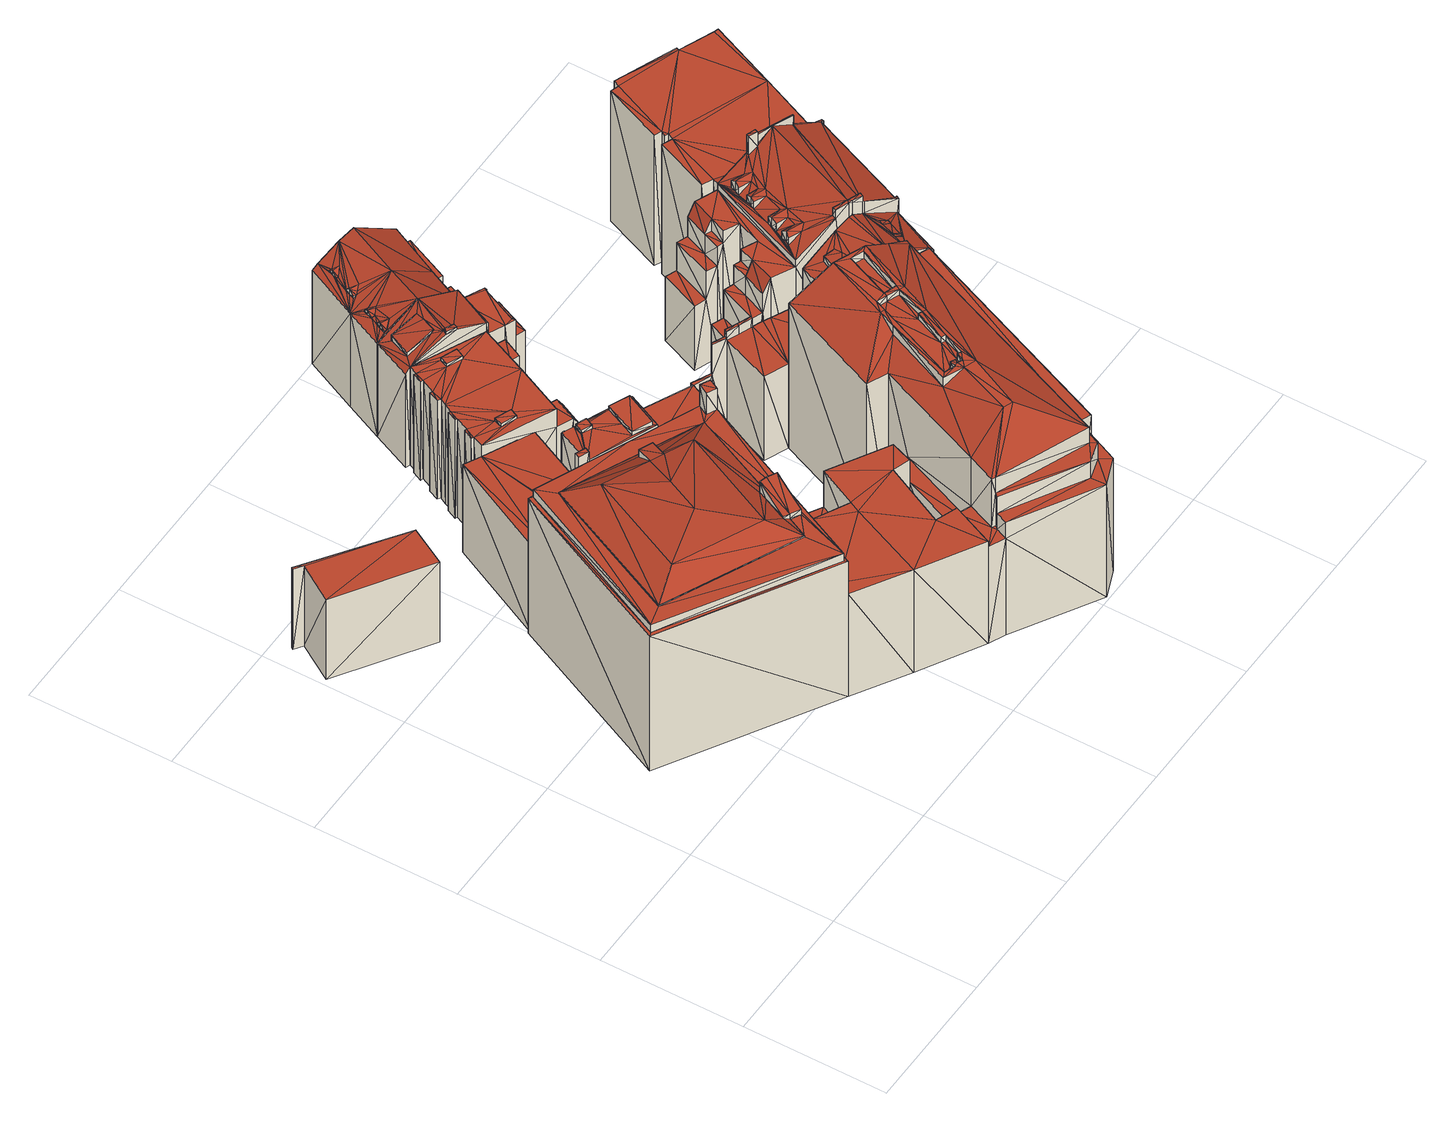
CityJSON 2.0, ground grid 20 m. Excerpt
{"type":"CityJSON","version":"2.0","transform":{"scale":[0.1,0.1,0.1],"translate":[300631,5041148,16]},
"CityObjects":{
"building1":{"type":"Building","geometry":[{"type":"MultiSurface","lod":"2","boundaries":[[[0,1,2]],[[0,2,3]],[[0,3,4]],[[3,5,4]],[[6,7,2]],[[6,2,1]],[[8,1,0]],[[8,6,1]],[[8,0,9]],[[0,4,9]],[[3,2,7]],[[10,3,7]],[[9,4,11]],[[4,5,11]],[[10,11,5]],[[10,5,3]],[[10,9,11]],[[8,7,6]],[[8,9,10]],[[8,10,7]]],"semantics":{"surfaces":[{"type":"GroundSurface"},{"type":"WallSurface"},{"type":"RoofSurface"}],"values":[0,0,0,0,1,1,1,1,1,1,1,1,1,1,1,1,2,2,2,2]}}]},
"building2":{"type":"Building","geometry":[{"type":"MultiSurface","lod":"2","boundaries":[[[12,13,14]],[[15,13,12]],[[12,14,16]],[[17,18,13]],[[13,18,14]],[[19,15,20]],[[16,14,21]],[[15,12,20]],[[22,16,21]],[[23,24,25]],[[24,26,25]],[[27,25,26]],[[27,26,28]],[[29,30,31]],[[29,32,30]],[[30,33,31]],[[34,31,33]],[[34,33,35]],[[36,35,37]],[[37,35,38]],[[36,34,35]],[[39,32,29]],[[39,40,32]],[[41,40,39]],[[42,43,40]],[[41,42,40]],[[42,36,37]],[[41,36,42]],[[44,45,46]],[[46,45,47]],[[35,46,38]],[[35,44,46]],[[48,47,45]],[[48,49,47]],[[50,51,52]],[[53,54,55]],[[53,55,56]],[[53,56,50]],[[56,51,50]],[[57,40,43]],[[57,43,58]],[[57,49,48]],[[57,58,49]],[[59,60,61]],[[59,62,60]],[[63,61,64]],[[64,61,60]],[[65,24,23]],[[66,65,23]],[[12,16,65]],[[66,12,65]],[[62,12,66]],[[62,20,12]],[[67,62,59]],[[19,20,62]],[[67,19,62]],[[68,69,18]],[[18,69,14]],[[70,13,71]],[[70,17,13]],[[70,68,17]],[[17,68,18]],[[22,65,16]],[[72,65,22]],[[72,21,73]],[[72,22,21]],[[73,14,69]],[[73,21,14]],[[71,27,28]],[[64,71,15]],[[64,27,71]],[[15,71,13]],[[67,63,64]],[[19,64,15]],[[67,64,19]],[[57,74,40]],[[32,75,30]],[[74,32,40]],[[74,75,32]],[[30,75,33]],[[33,75,44]],[[35,33,44]],[[74,55,54]],[[57,55,74]],[[57,48,51]],[[57,56,55]],[[57,51,56]],[[51,48,52]],[[52,48,76]],[[76,45,77]],[[76,48,45]],[[74,78,75]],[[74,79,78]],[[41,34,36]],[[29,31,34]],[[39,29,34]],[[41,39,34]],[[44,77,45]],[[44,75,77]],[[75,78,77]],[[72,24,65]],[[72,73,24]],[[73,69,26]],[[24,73,26]],[[68,28,69]],[[70,28,68]],[[70,71,28]],[[28,26,69]],[[54,52,79]],[[74,54,79]],[[52,76,79]],[[54,50,52]],[[53,50,54]],[[78,76,77]],[[79,76,78]],[[63,59,61]],[[67,59,63]],[[27,46,47]],[[49,23,25]],[[27,47,25]],[[49,25,47]],[[58,66,49]],[[64,58,42]],[[66,23,49]],[[62,66,58]],[[64,42,27]],[[58,43,42]],[[37,46,27]],[[37,38,46]],[[42,37,27]],[[64,60,58]],[[62,58,60]]],"semantics":{"surfaces":[{"type":"GroundSurface"},{"type":"WallSurface"},{"type":"RoofSurface"}],"values":[0,0,0,0,0,0,0,0,0,1,1,1,1,1,1,1,1,1,1,1,1,1,1,1,1,1,1,1,1,1,1,1,1,1,1,1,1,1,1,1,1,1,1,1,1,1,1,1,1,1,1,1,1,1,1,1,1,1,1,1,1,1,1,1,1,1,1,1,1,1,1,1,1,1,1,2,2,2,2,2,2,2,2,2,2,2,2,2,2,2,2,2,2,2,2,2,2,2,2,2,2,2,2,2,2,2,2,2,2,2,2,2,2,2,2,2,2,2,2,2,2,2,2,2,2,2,2,2,2,2,2,2]}}]},
"building3":{"type":"Building","geometry":[{"type":"MultiSurface","lod":"2","boundaries":[[[80,81,82]],[[82,22,83]],[[83,22,84]],[[85,12,81]],[[81,16,22]],[[81,22,82]],[[12,16,81]],[[86,87,88]],[[87,89,88]],[[90,91,86]],[[91,87,86]],[[90,92,91]],[[90,93,92]],[[92,93,94]],[[95,16,96]],[[95,22,16]],[[97,98,12]],[[97,12,85]],[[97,81,99]],[[97,85,81]],[[100,94,89]],[[100,89,96]],[[93,89,94]],[[93,88,89]],[[100,96,16]],[[101,94,100]],[[12,100,16]],[[98,100,12]],[[102,101,100]],[[102,100,99]],[[103,102,99]],[[103,99,80]],[[80,99,81]],[[103,82,104]],[[103,80,82]],[[104,83,105]],[[104,82,83]],[[105,83,84]],[[105,84,106]],[[95,106,22]],[[22,106,84]],[[89,95,96]],[[101,92,94]],[[102,92,101]],[[102,91,92]],[[103,104,102]],[[102,104,87]],[[102,87,91]],[[104,89,87]],[[104,95,89]],[[105,106,95]],[[104,105,95]],[[98,99,100]],[[97,99,98]],[[90,86,93]],[[93,86,88]]],"semantics":{"surfaces":[{"type":"GroundSurface"},{"type":"WallSurface"},{"type":"RoofSurface"}],"values":[0,0,0,0,0,0,0,1,1,1,1,1,1,1,1,1,1,1,1,1,1,1,1,1,1,1,1,1,1,1,1,1,1,1,1,1,1,1,1,1,1,2,2,2,2,2,2,2,2,2,2,2,2,2,2,2]}}]},
"building4":{"type":"Building","geometry":[{"type":"MultiSurface","lod":"2","boundaries":[[[107,108,17]],[[108,18,17]],[[109,108,110]],[[111,17,13]],[[107,17,111]],[[112,109,110]],[[113,107,114]],[[115,107,113]],[[110,108,107]],[[116,115,113]],[[116,117,115]],[[115,110,107]],[[118,119,120]],[[118,120,121]],[[122,123,112]],[[112,123,109]],[[122,110,124]],[[122,112,110]],[[125,119,118]],[[116,113,119]],[[125,116,119]],[[119,114,126]],[[119,113,114]],[[127,111,13]],[[127,13,128]],[[129,128,17]],[[17,128,13]],[[126,114,107]],[[126,107,130]],[[121,120,131]],[[120,130,131]],[[131,130,127]],[[130,111,127]],[[130,107,111]],[[132,133,117]],[[117,133,115]],[[125,132,116]],[[116,132,117]],[[133,124,115]],[[115,124,110]],[[129,18,134]],[[129,17,18]],[[135,134,108]],[[108,134,18]],[[123,135,109]],[[109,135,108]],[[127,128,129]],[[131,127,129]],[[121,131,136]],[[136,131,129]],[[135,129,134]],[[136,129,135]],[[124,136,135]],[[122,124,123]],[[133,136,124]],[[133,121,136]],[[125,118,133]],[[133,118,121]],[[123,124,135]],[[125,133,132]],[[119,130,120]],[[119,126,130]]],"semantics":{"surfaces":[{"type":"GroundSurface"},{"type":"WallSurface"},{"type":"RoofSurface"}],"values":[0,0,0,0,0,0,0,0,0,0,0,0,1,1,1,1,1,1,1,1,1,1,1,1,1,1,1,1,1,1,1,1,1,1,1,1,1,1,1,1,1,1,1,1,1,1,2,2,2,2,2,2,2,2,2,2,2,2,2,2,2,2]}}]},
"building5":{"type":"Building","geometry":[{"type":"MultiSurface","lod":"2","boundaries":[[[137,20,138]],[[20,12,138]],[[139,140,141]],[[139,141,142]],[[143,142,144]],[[144,142,141]],[[145,143,144]],[[146,143,145]],[[146,145,139]],[[145,140,139]],[[147,148,20]],[[20,148,12]],[[137,147,20]],[[149,147,137]],[[149,138,150]],[[149,137,138]],[[150,12,148]],[[150,138,12]],[[146,142,143]],[[146,139,142]],[[149,150,140]],[[140,150,148]],[[149,145,147]],[[147,144,148]],[[149,140,145]],[[140,148,141]],[[147,145,144]],[[144,141,148]]],"semantics":{"surfaces":[{"type":"GroundSurface"},{"type":"WallSurface"},{"type":"RoofSurface"}],"values":[0,0,1,1,1,1,1,1,1,1,1,1,1,1,1,1,1,1,2,2,2,2,2,2,2,2,2,2]}}]},
"building6":{"type":"Building","geometry":[{"type":"MultiSurface","lod":"2","boundaries":[[[151,152,153]],[[154,155,156]],[[154,157,158]],[[159,160,161]],[[162,151,160]],[[151,158,152]],[[159,161,163]],[[154,156,157]],[[162,160,159]],[[164,154,158]],[[162,159,165]],[[162,164,151]],[[156,166,167]],[[168,164,162]],[[168,169,164]],[[164,158,151]],[[170,171,155]],[[172,173,170]],[[174,175,172]],[[156,155,166]],[[172,175,173]],[[170,173,176]],[[170,176,171]],[[176,82,177]],[[176,177,171]],[[171,177,178]],[[171,178,179]],[[154,170,155]],[[180,181,182]],[[180,183,181]],[[184,182,181]],[[184,181,185]],[[186,187,188]],[[188,187,189]],[[190,186,191]],[[191,186,188]],[[192,193,194]],[[194,193,195]],[[192,194,196]],[[194,197,196]],[[193,198,195]],[[193,199,198]],[[196,197,199]],[[197,198,199]],[[200,201,180]],[[201,183,180]],[[200,184,201]],[[201,184,185]],[[202,179,203]],[[202,171,179]],[[203,178,204]],[[203,179,178]],[[205,204,177]],[[177,204,178]],[[206,171,202]],[[206,155,171]],[[207,173,175]],[[207,208,173]],[[208,189,176]],[[208,176,173]],[[187,209,189]],[[189,82,176]],[[189,209,82]],[[174,207,175]],[[210,207,174]],[[210,172,211]],[[210,174,172]],[[211,170,212]],[[211,172,170]],[[213,214,169]],[[169,214,164]],[[168,213,169]],[[215,213,168]],[[164,216,154]],[[214,216,164]],[[216,212,154]],[[154,212,170]],[[215,162,191]],[[215,168,162]],[[190,191,217]],[[191,165,217]],[[191,162,165]],[[218,153,219]],[[218,151,153]],[[219,152,220]],[[219,153,152]],[[159,163,221]],[[222,159,221]],[[221,161,223]],[[221,163,161]],[[217,159,222]],[[217,165,159]],[[224,223,160]],[[160,223,161]],[[224,160,151]],[[224,151,218]],[[225,220,158]],[[158,220,152]],[[225,158,157]],[[225,157,226]],[[226,156,227]],[[226,157,156]],[[227,167,228]],[[227,156,167]],[[228,166,229]],[[228,167,166]],[[206,229,166]],[[206,166,155]],[[205,82,209]],[[205,177,82]],[[184,180,182]],[[200,180,184]],[[210,211,207]],[[211,208,207]],[[192,196,193]],[[193,196,199]],[[188,189,212]],[[214,188,216]],[[215,191,214]],[[211,212,208]],[[215,214,213]],[[216,188,212]],[[212,189,208]],[[191,188,214]],[[186,226,201]],[[186,195,226]],[[186,201,187]],[[190,195,186]],[[187,185,209]],[[190,217,194]],[[201,227,183]],[[195,198,225]],[[201,226,227]],[[198,224,218]],[[183,206,202]],[[190,194,195]],[[198,218,225]],[[195,225,226]],[[187,201,185]],[[181,205,209]],[[183,227,206]],[[183,202,205]],[[198,222,224]],[[197,222,198]],[[197,217,222]],[[183,205,181]],[[194,217,197]],[[185,181,209]],[[218,220,225]],[[218,219,220]],[[222,223,224]],[[202,203,204]],[[227,228,229]],[[222,221,223]],[[227,229,206]],[[202,204,205]]],"semantics":{"surfaces":[{"type":"GroundSurface"},{"type":"WallSurface"},{"type":"RoofSurface"}],"values":[0,0,0,0,0,0,0,0,0,0,0,0,0,0,0,0,0,0,0,0,0,0,0,0,0,0,0,0,1,1,1,1,1,1,1,1,1,1,1,1,1,1,1,1,1,1,1,1,1,1,1,1,1,1,1,1,1,1,1,1,1,1,1,1,1,1,1,1,1,1,1,1,1,1,1,1,1,1,1,1,1,1,1,1,1,1,1,1,1,1,1,1,1,1,1,1,1,1,1,1,1,1,1,1,1,1,1,1,1,1,2,2,2,2,2,2,2,2,2,2,2,2,2,2,2,2,2,2,2,2,2,2,2,2,2,2,2,2,2,2,2,2,2,2,2,2,2,2,2,2,2,2,2,2,2,2]}}]},
"building7":{"type":"Building","geometry":[{"type":"MultiSurface","lod":"2","boundaries":[[[175,230,173]],[[173,230,231]],[[232,233,175]],[[233,230,175]],[[234,235,236]],[[235,237,236]],[[238,239,240]],[[241,238,240]],[[242,240,243]],[[242,243,244]],[[243,240,239]],[[245,246,241]],[[245,247,248]],[[245,248,246]],[[246,238,241]],[[236,237,249]],[[236,249,250]],[[249,251,250]],[[252,253,254]],[[234,253,252]],[[234,252,235]],[[255,242,244]],[[245,242,255]],[[245,255,247]],[[253,250,254]],[[254,250,251]],[[256,257,232]],[[232,257,233]],[[232,175,207]],[[256,232,207]],[[258,231,259]],[[258,173,231]],[[207,173,258]],[[207,175,173]],[[259,231,230]],[[259,230,260]],[[257,260,233]],[[233,260,230]],[[234,250,253]],[[234,236,250]],[[256,237,235]],[[256,207,237]],[[256,235,252]],[[237,255,249]],[[237,247,255]],[[247,207,248]],[[237,207,247]],[[256,252,257]],[[258,259,260]],[[258,239,238]],[[243,239,260]],[[258,260,239]],[[246,258,238]],[[207,258,246]],[[257,254,251]],[[251,244,260]],[[257,252,254]],[[249,255,244]],[[257,251,260]],[[249,244,251]],[[244,243,260]],[[248,207,246]],[[245,241,242]],[[242,241,240]]],"semantics":{"surfaces":[{"type":"GroundSurface"},{"type":"WallSurface"},{"type":"RoofSurface"}],"values":[0,0,0,0,1,1,1,1,1,1,1,1,1,1,1,1,1,1,1,1,1,1,1,1,1,1,1,1,1,1,1,1,1,1,1,1,1,1,2,2,2,2,2,2,2,2,2,2,2,2,2,2,2,2,2,2,2,2,2,2,2,2,2,2]}}]},
"building8":{"type":"Building","geometry":[{"type":"MultiSurface","lod":"2","boundaries":[[[261,233,232]],[[137,19,20]],[[261,262,233]],[[262,137,233]],[[262,19,137]],[[149,137,20]],[[149,20,147]],[[263,233,264]],[[263,232,233]],[[264,137,149]],[[264,233,137]],[[265,20,19]],[[265,147,20]],[[266,265,262]],[[262,265,19]],[[267,232,263]],[[267,261,232]],[[261,266,262]],[[267,266,261]],[[267,263,264]],[[267,264,266]],[[266,264,149]],[[149,147,265]],[[266,149,265]]],"semantics":{"surfaces":[{"type":"GroundSurface"},{"type":"WallSurface"},{"type":"RoofSurface"}],"values":[0,0,0,0,0,1,1,1,1,1,1,1,1,1,1,1,1,1,1,2,2,2,2,2]}}]},
"building9":{"type":"Building","geometry":[{"type":"MultiSurface","lod":"2","boundaries":[[[268,165,269]],[[269,165,270]],[[162,165,268]],[[271,162,268]],[[272,273,271]],[[271,168,162]],[[273,168,271]],[[274,275,273]],[[273,275,276]],[[276,277,168]],[[273,276,168]],[[278,279,280]],[[278,280,281]],[[282,283,284]],[[285,283,282]],[[286,287,288]],[[289,287,286]],[[290,291,287]],[[291,288,287]],[[292,289,286]],[[292,286,293]],[[294,295,296]],[[294,297,295]],[[298,279,278]],[[285,282,298]],[[299,300,301]],[[299,301,302]],[[299,302,303]],[[304,305,306]],[[305,303,302]],[[304,303,305]],[[307,304,306]],[[308,300,299]],[[283,281,280]],[[283,280,284]],[[284,280,217]],[[162,217,165]],[[309,284,217]],[[309,217,162]],[[310,311,277]],[[277,311,168]],[[297,309,295]],[[311,295,168]],[[168,295,162]],[[295,309,162]],[[165,312,270]],[[217,312,165]],[[290,310,291]],[[291,310,277]],[[291,277,276]],[[313,314,274]],[[274,314,275]],[[313,273,293]],[[313,274,273]],[[315,293,272]],[[315,292,293]],[[272,293,273]],[[314,291,275]],[[275,291,276]],[[315,271,296]],[[315,272,271]],[[294,296,316]],[[296,271,268]],[[296,268,316]],[[268,269,317]],[[316,268,317]],[[317,269,312]],[[269,270,312]],[[279,217,280]],[[305,302,217]],[[301,317,302]],[[279,305,217]],[[317,217,302]],[[316,300,308]],[[316,307,279]],[[316,308,307]],[[279,306,305]],[[307,306,279]],[[300,317,301]],[[316,317,300]],[[309,282,284]],[[294,282,309]],[[316,298,282]],[[294,316,282]],[[285,298,283]],[[283,298,281]],[[298,278,281]],[[286,288,291]],[[293,286,291]],[[313,293,314]],[[293,291,314]],[[315,289,292]],[[289,296,311]],[[289,311,287]],[[310,287,311]],[[296,295,311]],[[290,287,310]],[[315,296,289]],[[294,309,297]],[[304,299,303]],[[308,299,307]],[[307,299,304]],[[316,279,298]],[[317,312,217]]],"semantics":{"surfaces":[{"type":"GroundSurface"},{"type":"WallSurface"},{"type":"RoofSurface"}],"values":[0,0,0,0,0,0,0,0,0,0,0,1,1,1,1,1,1,1,1,1,1,1,1,1,1,1,1,1,1,1,1,1,1,1,1,1,1,1,1,1,1,1,1,1,1,1,1,1,1,1,1,1,1,1,1,1,1,1,1,1,1,1,1,1,1,1,1,1,2,2,2,2,2,2,2,2,2,2,2,2,2,2,2,2,2,2,2,2,2,2,2,2,2,2,2,2,2,2,2,2,2,2,2,2]}}]},
"building10":{"type":"Building","geometry":[{"type":"MultiSurface","lod":"2","boundaries":[[[318,319,320]],[[321,117,116]],[[318,322,112]],[[318,112,117]],[[318,320,322]],[[112,322,109]],[[318,321,323]],[[318,117,321]],[[324,323,325]],[[326,324,325]],[[327,328,318]],[[325,323,329]],[[327,323,324]],[[327,318,323]],[[330,324,331]],[[330,327,324]],[[332,326,333]],[[333,334,335]],[[333,336,334]],[[326,325,333]],[[333,325,336]],[[337,338,339]],[[339,338,340]],[[341,342,343]],[[341,344,342]],[[345,346,347]],[[347,348,349]],[[346,350,347]],[[347,350,348]],[[351,346,345]],[[352,353,354]],[[354,353,355]],[[356,357,358]],[[356,359,357]],[[358,357,360]],[[358,360,361]],[[362,363,364]],[[362,365,363]],[[366,365,362]],[[367,368,369]],[[369,368,370]],[[371,369,372]],[[371,367,369]],[[373,364,363]],[[374,375,323]],[[323,375,329]],[[336,329,375]],[[336,325,329]],[[376,377,318]],[[318,377,319]],[[377,378,319]],[[319,378,320]],[[379,380,376]],[[379,376,328]],[[376,380,381]],[[328,376,318]],[[330,379,327]],[[327,379,328]],[[332,382,331]],[[382,351,331]],[[331,351,345]],[[332,331,326]],[[326,331,324]],[[343,342,383]],[[342,112,109]],[[342,109,383]],[[384,117,385]],[[384,116,117]],[[385,112,342]],[[385,117,112]],[[386,383,109]],[[386,109,322]],[[378,387,386]],[[378,386,320]],[[320,386,322]],[[388,116,384]],[[388,321,116]],[[389,341,350]],[[341,348,350]],[[388,341,389]],[[388,344,341]],[[374,323,388]],[[323,321,388]],[[374,388,389]],[[390,391,392]],[[392,391,393]],[[390,394,395]],[[390,392,394]],[[396,370,368]],[[396,397,370]],[[395,394,397]],[[395,397,396]],[[352,359,356]],[[352,354,359]],[[361,393,391]],[[361,360,393]],[[398,355,353]],[[398,399,355]],[[400,399,398]],[[401,400,398]],[[402,400,401]],[[403,402,401]],[[337,404,405]],[[337,339,404]],[[405,406,407]],[[405,404,406]],[[338,407,340]],[[340,407,406]],[[408,371,372]],[[408,372,409]],[[403,408,409]],[[403,409,402]],[[381,410,411]],[[380,410,381]],[[410,412,411]],[[411,412,413]],[[414,386,387]],[[415,414,387]],[[347,415,416]],[[347,349,415]],[[349,414,415]],[[412,416,415]],[[412,415,413]],[[332,333,382]],[[382,333,417]],[[333,335,417]],[[382,418,419]],[[382,417,418]],[[382,419,351]],[[351,419,420]],[[335,334,338]],[[367,362,368]],[[362,364,368]],[[396,368,364]],[[401,353,352]],[[391,396,373]],[[391,395,396]],[[373,421,420]],[[419,373,420]],[[401,398,353]],[[390,395,391]],[[418,352,419]],[[356,361,419]],[[418,401,352]],[[352,356,419]],[[361,391,373]],[[356,358,361]],[[419,361,373]],[[373,396,364]],[[403,401,418]],[[334,371,407]],[[338,334,407]],[[407,371,408]],[[403,407,408]],[[335,337,405]],[[405,407,403]],[[417,405,403]],[[335,338,337]],[[335,405,417]],[[417,403,418]],[[367,366,362]],[[371,366,367]],[[334,366,371]],[[331,345,380]],[[412,347,416]],[[380,345,410]],[[330,331,380]],[[330,380,379]],[[345,347,412]],[[410,345,412]],[[385,342,344]],[[388,384,385]],[[388,385,344]],[[348,343,383]],[[414,348,383]],[[341,343,348]],[[349,348,414]],[[414,383,386]],[[420,421,346]],[[351,420,346]],[[421,350,346]],[[421,389,350]],[[363,389,421]],[[363,374,389]],[[365,374,363]],[[373,363,421]],[[369,370,355]],[[409,372,369]],[[409,369,399]],[[394,370,397]],[[357,392,360]],[[360,392,393]],[[402,409,399]],[[357,394,392]],[[355,394,357]],[[402,399,400]],[[354,357,359]],[[354,355,357]],[[355,370,394]],[[399,369,355]],[[340,406,404]],[[339,340,404]],[[334,336,366]],[[366,336,375]],[[365,375,374]],[[366,375,365]],[[413,415,387]],[[411,413,378]],[[378,413,387]],[[376,381,411]],[[376,411,377]],[[377,411,378]]],"semantics":{"surfaces":[{"type":"GroundSurface"},{"type":"WallSurface"},{"type":"RoofSurface"}],"values":[0,0,0,0,0,0,0,0,0,0,0,0,0,0,1,1,1,1,1,1,1,1,1,1,1,1,1,1,1,1,1,1,1,1,1,1,1,1,1,1,1,1,1,1,1,1,1,1,1,1,1,1,1,1,1,1,1,1,1,1,1,1,1,1,1,1,1,1,1,1,1,1,1,1,1,1,1,1,1,1,1,1,1,1,1,1,1,1,1,1,1,1,1,1,1,1,1,1,1,1,1,1,1,1,1,1,1,1,1,1,1,1,1,1,1,1,1,1,1,1,1,1,1,2,2,2,2,2,2,2,2,2,2,2,2,2,2,2,2,2,2,2,2,2,2,2,2,2,2,2,2,2,2,2,2,2,2,2,2,2,2,2,2,2,2,2,2,2,2,2,2,2,2,2,2,2,2,2,2,2,2,2,2,2,2,2,2,2,2,2,2,2,2,2,2,2,2,2,2,2,2,2,2,2,2,2,2,2,2,2,2,2]}}]},
"building11":{"type":"Building","geometry":[{"type":"MultiSurface","lod":"2","boundaries":[[[422,423,424]],[[425,423,422]],[[268,269,423]],[[426,427,425]],[[428,268,423]],[[426,429,427]],[[427,423,425]],[[427,428,423]],[[428,430,268]],[[431,432,430]],[[430,271,268]],[[430,432,271]],[[433,434,435]],[[434,436,435]],[[437,438,434]],[[437,434,433]],[[439,435,436]],[[440,438,437]],[[441,442,443]],[[444,445,446]],[[447,444,446]],[[442,446,443]],[[443,446,445]],[[448,449,450]],[[451,452,453]],[[453,452,454]],[[455,451,456]],[[456,451,453]],[[457,458,459]],[[458,460,459]],[[461,459,460]],[[462,458,457]],[[462,463,464]],[[462,464,458]],[[465,466,462]],[[466,463,462]],[[467,468,469]],[[470,471,472]],[[470,472,473]],[[473,472,468]],[[472,469,468]],[[474,475,470]],[[475,471,470]],[[450,449,444]],[[450,444,447]],[[452,296,454]],[[476,454,432]],[[432,454,271]],[[454,296,271]],[[296,316,268]],[[296,268,271]],[[316,317,268]],[[268,317,269]],[[477,478,429]],[[429,478,427]],[[426,477,429]],[[479,477,426]],[[478,480,427]],[[427,480,428]],[[480,481,428]],[[428,481,430]],[[482,476,431]],[[431,476,432]],[[482,430,481]],[[482,431,430]],[[456,425,483]],[[455,456,483]],[[455,483,484]],[[426,425,456]],[[479,426,456]],[[485,422,486]],[[422,424,486]],[[425,422,485]],[[483,425,485]],[[486,424,487]],[[424,423,487]],[[487,423,269]],[[487,269,317]],[[433,435,439]],[[488,433,439]],[[489,440,437]],[[489,437,433]],[[488,489,433]],[[442,447,446]],[[441,447,442]],[[490,447,441]],[[490,448,447]],[[448,450,447]],[[451,296,452]],[[296,491,316]],[[455,484,451]],[[451,484,491]],[[451,491,296]],[[482,481,476]],[[478,453,480]],[[481,454,476]],[[481,453,454]],[[456,453,478]],[[480,453,481]],[[479,478,477]],[[479,456,478]],[[484,483,491]],[[485,486,487]],[[491,461,487]],[[458,487,460]],[[464,487,458]],[[483,466,465]],[[483,465,492]],[[491,492,493]],[[483,492,491]],[[491,493,461]],[[461,460,487]],[[491,487,474]],[[491,474,494]],[[474,487,475]],[[491,495,316]],[[316,495,496]],[[491,494,495]],[[316,496,490]],[[487,317,469]],[[316,441,443]],[[316,443,317]],[[496,467,490]],[[469,317,449]],[[490,467,448]],[[444,317,445]],[[472,487,469]],[[449,317,444]],[[471,487,472]],[[467,469,449]],[[467,449,448]],[[475,487,471]],[[443,445,317]],[[316,490,441]],[[483,485,489]],[[485,487,434]],[[483,489,488]],[[436,487,463]],[[483,488,466]],[[488,439,466]],[[434,487,436]],[[439,436,466]],[[485,438,440]],[[485,440,489]],[[485,434,438]],[[463,487,464]],[[436,463,466]],[[493,457,461]],[[461,457,459]],[[492,457,493]],[[465,462,457]],[[492,465,457]],[[467,473,468]],[[496,473,467]],[[495,473,496]],[[495,494,473]],[[494,474,470]],[[494,470,473]]],"semantics":{"surfaces":[{"type":"GroundSurface"},{"type":"WallSurface"},{"type":"RoofSurface"}],"values":[0,0,0,0,0,0,0,0,0,0,0,0,1,1,1,1,1,1,1,1,1,1,1,1,1,1,1,1,1,1,1,1,1,1,1,1,1,1,1,1,1,1,1,1,1,1,1,1,1,1,1,1,1,1,1,1,1,1,1,1,1,1,1,1,1,1,1,1,1,1,1,1,1,1,1,1,1,1,2,2,2,2,2,2,2,2,2,2,2,2,2,2,2,2,2,2,2,2,2,2,2,2,2,2,2,2,2,2,2,2,2,2,2,2,2,2,2,2,2,2,2,2,2,2,2,2,2,2,2,2,2,2,2,2,2,2,2,2,2,2,2,2,2,2,2,2,2,2,2,2,2,2,2,2,2,2,2,2]}}]},
"building12":{"type":"Building","geometry":[{"type":"MultiSurface","lod":"2","boundaries":[[[497,498,499]],[[499,500,501]],[[502,503,498]],[[500,261,501]],[[504,503,502]],[[498,500,499]],[[504,505,503]],[[502,498,497]],[[506,261,507]],[[506,501,261]],[[508,261,500]],[[508,507,261]],[[509,508,498]],[[498,508,500]],[[509,510,508]],[[511,503,505]],[[511,512,503]],[[512,509,503]],[[503,509,498]],[[512,513,509]],[[514,501,506]],[[514,499,501]],[[515,514,516]],[[497,499,514]],[[515,497,514]],[[517,502,518]],[[517,504,502]],[[518,515,519]],[[502,497,515]],[[518,502,515]],[[517,511,505]],[[517,505,504]],[[515,509,513]],[[519,515,513]],[[516,508,510]],[[516,514,508]],[[514,506,508]],[[508,506,507]],[[515,516,509]],[[509,516,510]],[[517,518,512]],[[517,512,511]],[[518,513,512]],[[518,519,513]]],"semantics":{"surfaces":[{"type":"GroundSurface"},{"type":"WallSurface"},{"type":"RoofSurface"}],"values":[0,0,0,0,0,0,0,0,1,1,1,1,1,1,1,1,1,1,1,1,1,1,1,1,1,1,1,1,1,1,1,1,1,1,1,1,2,2,2,2,2,2,2,2]}}]},
"building13":{"type":"Building","geometry":[{"type":"MultiSurface","lod":"2","boundaries":[[[520,521,327]],[[520,327,326]],[[505,325,522]],[[326,325,523]],[[505,522,498]],[[524,325,505]],[[525,325,524]],[[523,325,525]],[[326,523,526]],[[527,326,526]],[[520,326,527]],[[528,520,527]],[[327,324,326]],[[529,530,528]],[[530,520,528]],[[531,532,533]],[[534,533,535]],[[534,531,533]],[[534,536,537]],[[534,535,536]],[[537,536,532]],[[538,539,540]],[[538,541,539]],[[542,539,543]],[[542,540,539]],[[544,543,545]],[[544,542,543]],[[544,541,538]],[[544,545,541]],[[529,546,530]],[[547,546,529]],[[547,528,548]],[[547,529,528]],[[548,549,550]],[[548,527,549]],[[548,528,527]],[[549,551,552]],[[549,526,551]],[[549,527,526]],[[553,505,554]],[[505,498,554]],[[555,505,553]],[[555,524,505]],[[556,524,555]],[[556,525,524]],[[557,525,556]],[[557,523,525]],[[551,558,559]],[[558,523,557]],[[551,526,558]],[[526,523,558]],[[559,558,560]],[[546,549,561]],[[530,561,520]],[[546,561,530]],[[546,550,549]],[[562,327,521]],[[562,330,327]],[[520,562,521]],[[561,562,520]],[[563,326,564]],[[326,324,564]],[[330,324,327]],[[330,564,324]],[[565,566,567]],[[567,568,569]],[[565,567,569]],[[570,566,565]],[[571,569,572]],[[572,569,568]],[[573,569,571]],[[574,575,325]],[[325,575,522]],[[563,576,577]],[[326,578,325]],[[577,579,578]],[[563,578,326]],[[578,574,325]],[[563,577,578]],[[554,498,522]],[[554,522,575]],[[560,558,578]],[[560,578,579]],[[534,532,531]],[[534,537,532]],[[542,538,540]],[[544,538,542]],[[547,548,546]],[[546,548,550]],[[561,330,562]],[[561,563,330]],[[549,576,563]],[[549,552,576]],[[561,549,535]],[[561,533,545]],[[549,563,539]],[[543,539,563]],[[532,549,541]],[[533,532,541]],[[533,541,545]],[[535,549,536]],[[561,535,533]],[[561,545,543]],[[536,549,532]],[[549,539,541]],[[561,543,563]],[[330,563,564]],[[552,551,576]],[[570,565,580]],[[580,565,569]],[[581,569,573]],[[580,569,581]],[[551,559,576]],[[559,581,576]],[[576,573,577]],[[573,571,577]],[[576,581,573]],[[559,570,580]],[[559,580,581]],[[559,566,570]],[[559,560,566]],[[566,560,567]],[[571,572,577]],[[578,556,574]],[[553,575,574]],[[553,554,575]],[[555,553,574]],[[558,557,578]],[[557,556,578]],[[556,555,574]],[[577,568,579]],[[567,560,579]],[[567,579,568]],[[577,572,568]]],"semantics":{"surfaces":[{"type":"GroundSurface"},{"type":"WallSurface"},{"type":"RoofSurface"}],"values":[0,0,0,0,0,0,0,0,0,0,0,0,0,0,0,1,1,1,1,1,1,1,1,1,1,1,1,1,1,1,1,1,1,1,1,1,1,1,1,1,1,1,1,1,1,1,1,1,1,1,1,1,1,1,1,1,1,1,1,1,1,1,1,1,1,1,1,1,1,1,1,1,1,1,1,1,1,1,1,1,1,1,1,2,2,2,2,2,2,2,2,2,2,2,2,2,2,2,2,2,2,2,2,2,2,2,2,2,2,2,2,2,2,2,2,2,2,2,2,2,2,2,2,2,2,2,2,2,2,2,2,2,2,2]}}]},
"building14":{"type":"Building","geometry":[{"type":"MultiSurface","lod":"2","boundaries":[[[582,583,584]],[[585,586,587]],[[585,587,588]],[[589,590,585]],[[589,591,590]],[[583,591,592]],[[582,527,583]],[[593,594,582]],[[582,528,527]],[[592,591,589]],[[526,523,595]],[[583,527,596]],[[593,582,584]],[[583,526,595]],[[583,596,526]],[[583,595,591]],[[595,523,525]],[[595,525,597]],[[585,590,586]],[[597,525,524]],[[597,524,598]],[[598,524,504]],[[598,504,599]],[[524,505,504]],[[599,504,502]],[[548,550,527]],[[548,527,528]],[[600,601,602]],[[601,603,602]],[[600,602,550]],[[550,602,596]],[[550,596,527]],[[602,526,596]],[[602,603,526]],[[604,605,606]],[[525,606,524]],[[604,606,525]],[[606,505,524]],[[606,511,505]],[[607,604,523]],[[523,604,525]],[[608,609,607]],[[603,610,608]],[[526,608,607]],[[603,608,526]],[[526,607,523]],[[611,600,612]],[[612,600,550]],[[611,612,613]],[[614,608,610]],[[615,614,610]],[[613,614,615]],[[616,617,511]],[[617,505,511]],[[616,618,617]],[[617,504,505]],[[619,618,616]],[[618,599,620]],[[598,599,618]],[[619,598,618]],[[621,622,623]],[[595,597,622]],[[621,595,622]],[[622,619,624]],[[597,598,619]],[[622,597,619]],[[620,599,502]],[[620,502,625]],[[617,625,504]],[[504,625,502]],[[626,627,628]],[[628,606,605]],[[628,629,606]],[[619,629,628]],[[624,619,628]],[[630,631,632]],[[630,633,631]],[[632,631,634]],[[631,635,634]],[[636,637,638]],[[637,639,638]],[[640,636,638]],[[641,636,640]],[[641,642,636]],[[643,638,639]],[[644,633,630]],[[645,634,635]],[[646,642,641]],[[647,648,649]],[[649,648,650]],[[648,651,650]],[[647,652,648]],[[653,654,655]],[[653,655,656]],[[657,658,659]],[[660,661,662]],[[662,663,664]],[[662,661,663]],[[664,663,658]],[[663,659,658]],[[665,666,667]],[[668,669,670]],[[670,671,672]],[[670,669,671]],[[672,671,666]],[[671,667,666]],[[673,674,675]],[[673,676,674]],[[677,678,679]],[[679,678,680]],[[678,681,682]],[[678,682,680]],[[681,683,684]],[[685,675,686]],[[686,675,674]],[[687,683,688]],[[683,685,686]],[[683,686,684]],[[687,685,683]],[[689,607,609]],[[689,690,607]],[[691,692,693]],[[691,693,694]],[[653,649,654]],[[623,622,626]],[[622,627,626]],[[695,652,647]],[[589,585,652]],[[695,589,652]],[[690,589,695]],[[690,592,589]],[[687,688,673]],[[688,676,673]],[[696,676,688]],[[696,583,676]],[[676,690,689]],[[583,592,690]],[[583,690,676]],[[697,584,698]],[[697,593,584]],[[679,583,696]],[[677,679,696]],[[698,583,679]],[[698,584,583]],[[652,692,691]],[[692,588,699]],[[585,588,692]],[[652,585,692]],[[700,591,595]],[[700,595,621]],[[700,656,655]],[[700,655,591]],[[591,655,590]],[[651,693,586]],[[586,693,587]],[[651,694,693]],[[693,701,587]],[[655,650,651]],[[590,651,586]],[[655,651,590]],[[702,582,594]],[[702,703,582]],[[593,702,594]],[[697,702,593]],[[703,548,582]],[[582,548,528]],[[699,588,701]],[[588,587,701]],[[611,613,601]],[[601,613,603]],[[611,601,600]],[[613,610,603]],[[613,615,610]],[[629,511,606]],[[629,616,511]],[[619,616,629]],[[626,605,604]],[[626,628,605]],[[618,620,625]],[[618,625,617]],[[704,640,643]],[[643,640,638]],[[646,641,640]],[[704,646,640]],[[645,632,634]],[[705,632,645]],[[705,644,632]],[[644,630,632]],[[657,664,658]],[[706,664,657]],[[660,662,664]],[[706,660,664]],[[665,672,666]],[[707,672,665]],[[668,670,672]],[[707,668,672]],[[703,698,679]],[[697,698,703]],[[697,703,702]],[[703,550,548]],[[703,680,550]],[[680,682,550]],[[703,679,680]],[[682,613,612]],[[682,612,550]],[[682,681,613]],[[685,673,675]],[[687,673,685]],[[681,688,683]],[[696,688,681]],[[677,696,681]],[[677,681,678]],[[695,649,653]],[[695,647,649]],[[692,701,693]],[[692,699,701]],[[648,691,694]],[[652,691,648]],[[648,694,651]],[[655,649,650]],[[654,649,655]],[[622,624,627]],[[627,624,628]],[[607,626,604]],[[621,623,626]],[[700,653,656]],[[690,621,607]],[[690,700,621]],[[690,695,653]],[[690,653,700]],[[621,626,607]],[[681,704,613]],[[681,707,704]],[[608,645,609]],[[689,609,642]],[[681,686,707]],[[613,704,614]],[[676,689,660]],[[614,704,705]],[[686,706,707]],[[646,667,642]],[[665,667,646]],[[645,635,609]],[[614,705,645]],[[660,689,661]],[[657,659,669]],[[686,674,706]],[[643,639,644]],[[657,669,668]],[[644,639,633]],[[674,660,706]],[[689,642,667]],[[707,665,704]],[[704,643,705]],[[614,645,608]],[[665,646,704]],[[706,668,707]],[[643,644,705]],[[706,657,668]],[[639,609,633]],[[676,660,674]],[[689,669,659]],[[661,689,663]],[[689,671,669]],[[636,609,637]],[[689,667,671]],[[689,659,663]],[[642,609,636]],[[631,609,635]],[[633,609,631]],[[681,684,686]],[[637,609,639]]],"semantics":{"surfaces":[{"type":"GroundSurface"},{"type":"WallSurface"},{"type":"RoofSurface"}],"values":[0,0,0,0,0,0,0,0,0,0,0,0,0,0,0,0,0,0,0,0,0,0,0,0,0,1,1,1,1,1,1,1,1,1,1,1,1,1,1,1,1,1,1,1,1,1,1,1,1,1,1,1,1,1,1,1,1,1,1,1,1,1,1,1,1,1,1,1,1,1,1,1,1,1,1,1,1,1,1,1,1,1,1,1,1,1,1,1,1,1,1,1,1,1,1,1,1,1,1,1,1,1,1,1,1,1,1,1,1,1,1,1,1,1,1,1,1,1,1,1,1,1,1,1,1,1,1,1,1,1,1,1,1,1,1,1,1,1,1,1,1,1,1,1,1,1,1,1,1,1,1,1,1,1,1,1,1,1,1,1,1,1,1,1,1,1,1,1,2,2,2,2,2,2,2,2,2,2,2,2,2,2,2,2,2,2,2,2,2,2,2,2,2,2,2,2,2,2,2,2,2,2,2,2,2,2,2,2,2,2,2,2,2,2,2,2,2,2,2,2,2,2,2,2,2,2,2,2,2,2,2,2,2,2,2,2,2,2,2,2,2,2,2,2,2,2,2,2,2,2,2,2,2,2,2,2,2,2,2,2,2,2,2,2,2,2,2,2,2,2,2,2]}}]},
"building15":{"type":"Building","geometry":[{"type":"MultiSurface","lod":"2","boundaries":[[[708,709,710]],[[711,710,712]],[[709,713,710]],[[714,715,709]],[[708,716,717]],[[708,710,716]],[[718,708,717]],[[716,710,711]],[[719,714,708]],[[714,709,708]],[[720,714,719]],[[715,721,722]],[[715,723,721]],[[714,584,583]],[[714,583,715]],[[583,592,723]],[[583,723,715]],[[724,723,592]],[[724,592,689]],[[718,725,708]],[[726,725,718]],[[726,717,727]],[[726,718,717]],[[728,708,725]],[[728,719,708]],[[729,719,728]],[[729,720,719]],[[720,730,714]],[[729,730,720]],[[714,731,584]],[[730,731,714]],[[731,583,584]],[[731,732,583]],[[583,733,592]],[[733,689,592]],[[732,733,583]],[[734,709,735]],[[709,715,735]],[[735,722,736]],[[735,715,722]],[[736,721,737]],[[736,722,721]],[[724,737,723]],[[723,737,721]],[[727,717,716]],[[727,716,738]],[[739,711,712]],[[739,712,740]],[[741,740,710]],[[710,740,712]],[[738,711,739]],[[738,716,711]],[[741,710,742]],[[710,713,742]],[[734,742,709]],[[709,742,713]],[[733,724,689]],[[730,732,731]],[[735,736,737]],[[735,737,724]],[[733,735,724]],[[732,735,733]],[[730,735,732]],[[730,734,735]],[[739,740,741]],[[725,738,741]],[[738,739,741]],[[734,741,742]],[[730,725,734]],[[725,727,738]],[[729,728,730]],[[728,725,730]],[[726,727,725]],[[725,741,734]]],"semantics":{"surfaces":[{"type":"GroundSurface"},{"type":"WallSurface"},{"type":"RoofSurface"}],"values":[0,0,0,0,0,0,0,0,0,0,0,0,0,0,0,0,0,1,1,1,1,1,1,1,1,1,1,1,1,1,1,1,1,1,1,1,1,1,1,1,1,1,1,1,1,1,1,1,1,1,1,1,1,1,1,1,2,2,2,2,2,2,2,2,2,2,2,2,2,2,2,2,2,2]}}]}
},
"vertices":[
[160,685,3],[132,634,3],[9,715,3],[41,766,3],[31,777,3],[29,775,3],[132,634,143],[9,715,143],[160,685,143],[31,777,143],[41,766,143],[29,775,143],
[326,491,9],[317,197,9],[84,310,9],[425,430,9],[210,542,9],[320,195,9],[311,175,9],[432,444,9],[419,451,9],[195,550,9],[211,544,9],[200,546,258],[200,546,245],[90,312,258],[90,312,245],[309,180,258],[309,180,245],[334,313,284],[329,302,265],[313,267,268],[334,313,265],[313,267,265],[321,263,268],[321,263,260],[335,256,267],[335,256,258],[321,263,258],[343,310,285],[343,310,260],[356,303,285],[356,303,258],[343,310,258],[307,233,260],[120,320,260],[307,233,258],[120,320,258],[211,517,260],[211,517,258],[305,464,279],[305,464,266],[295,442,281],[323,456,279],[313,434,281],[315,440,277],[323,456,266],[398,431,260],[398,431,258],[419,451,295],[411,437,258],[411,437,295],[419,451,258],[425,430,295],[425,430,258],[210,542,245],[326,491,258],[432,444,295],[311,175,245],[84,310,245],[320,195,245],[317,197,245],[211,544,245],[195,550,245],[352,416,281],[287,277,281],[232,471,281],[168,332,281],[251,352,291],[272,399,291],
[356,642,9],[309,542,9],[287,673,9],[264,685,9],[198,549,9],[342,528,9],[263,527,274],[263,527,160],[260,520,274],[260,520,160],[277,521,274],[269,524,160],[277,521,160],[274,514,274],[274,514,160],[211,544,162],[210,542,162],[342,528,88],[326,491,88],[309,542,88],[292,506,88],[292,506,159],[309,542,159],[356,642,159],[287,673,162],[264,685,162],[198,549,162],
[391,277,9],[385,130,9],[471,80,9],[467,151,9],[362,294,9],[497,140,9],[463,305,9],[419,331,9],[508,236,9],[543,258,9],[532,228,9],[463,305,188],[463,305,125],[437,251,125],[437,251,188],[497,140,188],[471,80,188],[467,151,188],[543,258,188],[419,331,125],[362,294,184],[317,197,188],[320,195,188],[391,277,125],[391,277,186],[532,228,188],[508,236,188],[311,175,188],[385,130,188],[430,236,188],
[440,497,9],[348,540,9],[373,493,114],[373,493,106],[369,484,106],[369,484,114],[387,476,114],[387,476,106],[391,485,106],[391,485,114],[419,451,106],[326,491,106],[440,497,106],[348,540,106],
[330,768,9],[320,756,9],[326,770,9],[427,694,9],[308,720,9],[314,733,9],[319,744,9],[324,753,9],[344,800,9],[339,787,9],[335,788,9],[445,766,9],[341,802,9],[444,732,9],[349,812,9],[305,721,9],[311,735,9],[470,755,9],[457,727,9],[411,657,9],[300,702,9],[421,652,9],[406,619,9],[429,649,9],[414,616,9],[384,629,9],[293,688,9],[290,689,9],[297,703,9],[329,681,186],[325,669,181],[325,669,186],[329,681,181],[346,661,186],[346,661,181],[416,699,181],[384,629,181],[416,699,150],[384,629,150],[445,766,181],[445,766,150],[399,778,186],[393,766,186],[399,778,181],[393,766,181],[377,787,186],[377,787,181],[372,775,181],[372,775,186],[351,672,186],[351,672,181],[300,702,181],[297,703,181],[290,689,181],[293,688,181],[308,720,181],[414,616,136],[406,619,150],[287,673,181],[429,649,136],[421,652,150],[411,657,150],[457,727,150],[444,732,150],[470,755,150],[427,694,150],[349,812,181],[330,768,181],[326,770,181],[320,756,181],[341,802,181],[344,800,181],[335,788,181],[339,787,181],[324,753,181],[319,744,181],[314,733,181],[311,735,181],[305,721,181],
[368,576,9],[390,626,9],[484,586,9],[461,536,9],[478,586,143],[478,586,136],[451,598,143],[451,598,136],[406,616,136],[401,605,136],[401,605,142],[406,616,142],[415,599,142],[402,605,136],[415,599,136],[420,610,142],[412,614,136],[420,610,136],[417,612,136],[440,573,136],[431,553,143],[431,553,136],[458,542,136],[457,541,143],[457,541,136],[419,608,136],[484,586,136],[461,536,136],[406,619,136],[390,626,136],[368,576,136],
[561,549,9],[499,414,9],[484,586,106],[461,536,106],[432,444,106],[499,414,106],[561,549,106],
[422,847,9],[367,869,9],[343,814,9],[474,824,9],[508,808,9],[507,804,9],[524,798,9],[502,747,9],[485,754,9],[484,749,9],[397,795,213],[397,795,209],[394,790,209],[394,790,213],[410,789,208],[408,784,213],[408,784,208],[410,789,213],[506,805,141],[483,754,175],[483,754,141],[506,805,175],[485,754,175],[485,754,141],[507,804,175],[507,804,141],[474,824,193],[448,765,175],[474,824,175],[448,765,194],[399,794,213],[374,854,189],[374,854,179],[374,853,179],[360,823,183],[360,823,189],[395,808,206],[391,809,202],[395,808,205],[403,827,206],[407,839,205],[445,766,196],[484,749,175],[470,755,175],[343,814,172],[524,798,141],[502,747,141],[508,808,175],[422,847,213],[367,869,172],
[669,63,9],[649,17,9],[609,1,9],[565,252,9],[494,70,9],[579,288,9],[769,378,9],[611,447,9],[771,383,9],[796,367,9],[671,62,9],[551,300,9],[796,367,235],[769,378,235],[771,383,262],[746,392,275],[672,423,292],[715,405,292],[611,447,262],[706,402,292],[688,409,292],[706,402,280],[688,409,280],[516,132,178],[497,140,149],[497,140,178],[516,132,149],[632,40,235],[505,91,262],[505,91,235],[500,93,178],[505,91,178],[500,93,262],[632,40,262],[644,248,292],[638,251,292],[644,248,282],[638,251,282],[632,218,292],[626,221,282],[626,221,292],[632,218,282],[621,210,282],[621,210,292],[624,309,292],[584,214,276],[584,214,292],[624,309,276],[634,333,292],[640,331,292],[593,218,292],[640,331,282],[593,218,282],[646,346,292],[646,346,282],[612,202,292],[579,288,262],[551,300,262],[669,63,206],[649,17,206],[609,1,206],[671,62,235],[654,69,235],[654,69,206],[769,378,262],[471,80,178],[543,258,149],[532,228,149],[494,70,178],[494,70,206],[565,252,149],[516,132,262],[617,218,292],[614,213,292],[617,218,282],[614,213,282],[611,221,282],[611,221,292],[608,212,292],[608,212,282],[656,294,292],[656,294,282],[661,292,282],[661,292,292],[677,334,282],[677,334,292],[680,340,280],[680,340,292],[662,346,280],[662,346,292],[660,341,292],[660,341,282],[638,32,235],[638,32,206],[608,23,235],[608,23,206],[501,86,178],[501,86,206],[501,86,235],[684,331,292],[666,289,292],[629,196,292],[595,124,292],[583,129,292],
[433,994,9],[391,922,9],[425,997,9],[460,982,9],[553,940,9],[512,883,9],[507,873,9],[525,877,9],[504,865,9],[516,860,9],[496,814,9],[425,968,188],[425,968,181],[422,961,183],[422,961,181],[428,975,182],[428,975,181],[424,960,183],[430,974,183],[395,870,189],[383,866,183],[383,866,182],[383,875,180],[380,868,180],[380,868,183],[383,875,189],[390,880,183],[386,882,180],[386,882,183],[501,876,170],[476,822,170],[501,876,140],[476,822,140],[534,948,173],[534,948,140],[410,935,189],[410,935,180],[407,928,183],[407,928,180],[411,926,183],[412,941,183],[412,941,180],[412,940,180],[416,940,183],[413,941,181],[395,890,183],[391,892,182],[391,892,180],[396,906,182],[396,906,180],[394,900,180],[394,900,187],[401,904,183],[398,905,181],[496,814,140],[525,877,140],[512,883,140],[553,940,140],[507,873,140],[504,865,140],[516,860,140],[460,982,200],[480,973,211],[433,994,179],[425,997,172],[391,922,172],[435,965,189],[431,973,183],[396,870,189],[446,899,210],[422,930,189],[416,928,185],[401,903,183],[405,894,188],[403,894,187],
[607,534,9],[605,530,9],[589,542,9],[587,539,9],[563,554,9],[623,527,9],[621,523,9],[641,519,9],[639,516,9],[563,554,105],[561,549,105],[587,539,105],[605,530,158],[587,539,158],[639,516,170],[621,523,170],[605,530,170],[589,542,105],[607,534,158],[589,542,158],[641,519,170],[623,527,170],[607,534,170],
[829,433,9],[801,364,9],[579,461,9],[694,490,9],[653,510,9],[663,505,9],[767,461,9],[785,453,9],[830,437,9],[833,436,9],[831,432,9],[799,423,244],[788,427,249],[799,423,243],[801,428,244],[801,428,243],[791,433,249],[791,433,250],[781,409,250],[779,404,249],[779,404,250],[781,409,249],[789,400,244],[789,400,243],[791,404,244],[791,404,243],[831,432,252],[833,436,252],[830,437,252],[785,453,256],[785,453,277],[767,461,262],[772,459,263],[639,516,156],[605,530,156],[653,510,156],[663,505,156],[694,490,156],[704,486,156],[748,468,252],[704,486,215],[829,433,230],[801,364,229],[771,383,249],[769,378,247],[717,465,237],[717,465,228],[709,447,225],[703,432,225],[703,432,237],[731,459,240],[724,423,240],[712,429,230],[726,423,242],[611,447,156],[579,461,156],[746,392,264],[715,405,235],[679,420,156],[679,420,215],[730,448,241],[728,430,242],
[886,575,9],[823,605,9],[882,580,9],[710,651,9],[688,596,9],[657,608,9],[679,663,9],[719,647,9],[697,593,9],[718,583,9],[750,634,9],[890,577,9],[889,573,9],[705,550,9],[772,459,9],[684,560,9],[674,564,9],[643,576,9],[785,453,287],[772,459,287],[772,459,284],[767,461,287],[663,505,225],[653,510,204],[653,510,170],[694,490,225],[748,468,273],[694,490,236],[748,468,287],[787,458,287],[787,458,277],[769,465,287],[750,473,273],[750,473,287],[660,569,170],[641,519,121],[660,569,121],[674,564,170],[643,576,121],[705,550,225],[684,560,204],[684,560,225],[674,564,204],[623,527,121],[676,539,225],[676,539,204],[666,542,204],[666,542,170],[713,521,252],[711,514,240],[711,514,257],[713,521,240],[708,508,252],[708,508,240],[722,541,240],[719,534,240],[719,533,252],[719,533,240],[722,541,256],[724,547,252],[724,547,240],[735,527,252],[730,514,252],[725,501,252],[741,541,252],[710,651,204],[697,619,170],[697,619,204],[688,596,204],[688,596,170],[710,651,170],[706,615,225],[706,615,204],[697,593,204],[697,593,225],[761,594,252],[744,601,252],[744,601,240],[767,608,252],[750,615,240],[750,615,252],[747,608,240],[747,608,257],[751,567,252],[735,574,252],[735,574,240],[756,581,252],[740,587,241],[740,587,252],[737,580,241],[737,580,255],[789,618,295],[787,614,263],[787,614,295],[789,618,263],[851,593,287],[850,591,287],[851,593,271],[850,591,271],[823,603,287],[850,592,271],[800,611,287],[800,611,271],[799,609,295],[799,609,271],[801,614,295],[801,614,287],[750,634,236],[750,634,225],[695,657,170],[695,657,121],[674,602,121],[674,602,170],[719,647,225],[823,605,287],[890,577,252],[882,580,253],[679,663,121],[718,583,225],[657,608,121],[889,573,252],[886,575,252],[744,533,256],[735,504,257],[771,598,257],[758,572,255],
[906,787,9],[785,725,9],[784,734,9],[807,820,9],[774,738,9],[780,727,9],[920,671,9],[782,718,9],[819,816,9],[823,825,9],[907,790,9],[953,767,9],[959,765,9],[738,649,9],[768,724,9],[753,642,9],[753,642,235],[906,787,237],[907,790,237],[823,825,237],[953,767,237],[959,765,237],[920,671,237],[882,580,235],[823,605,235],[789,618,235],[785,725,237],[782,718,235],[768,724,235],[738,649,235],[819,816,237],[807,820,237],[774,738,237],[784,734,237],[780,727,237]
]}
